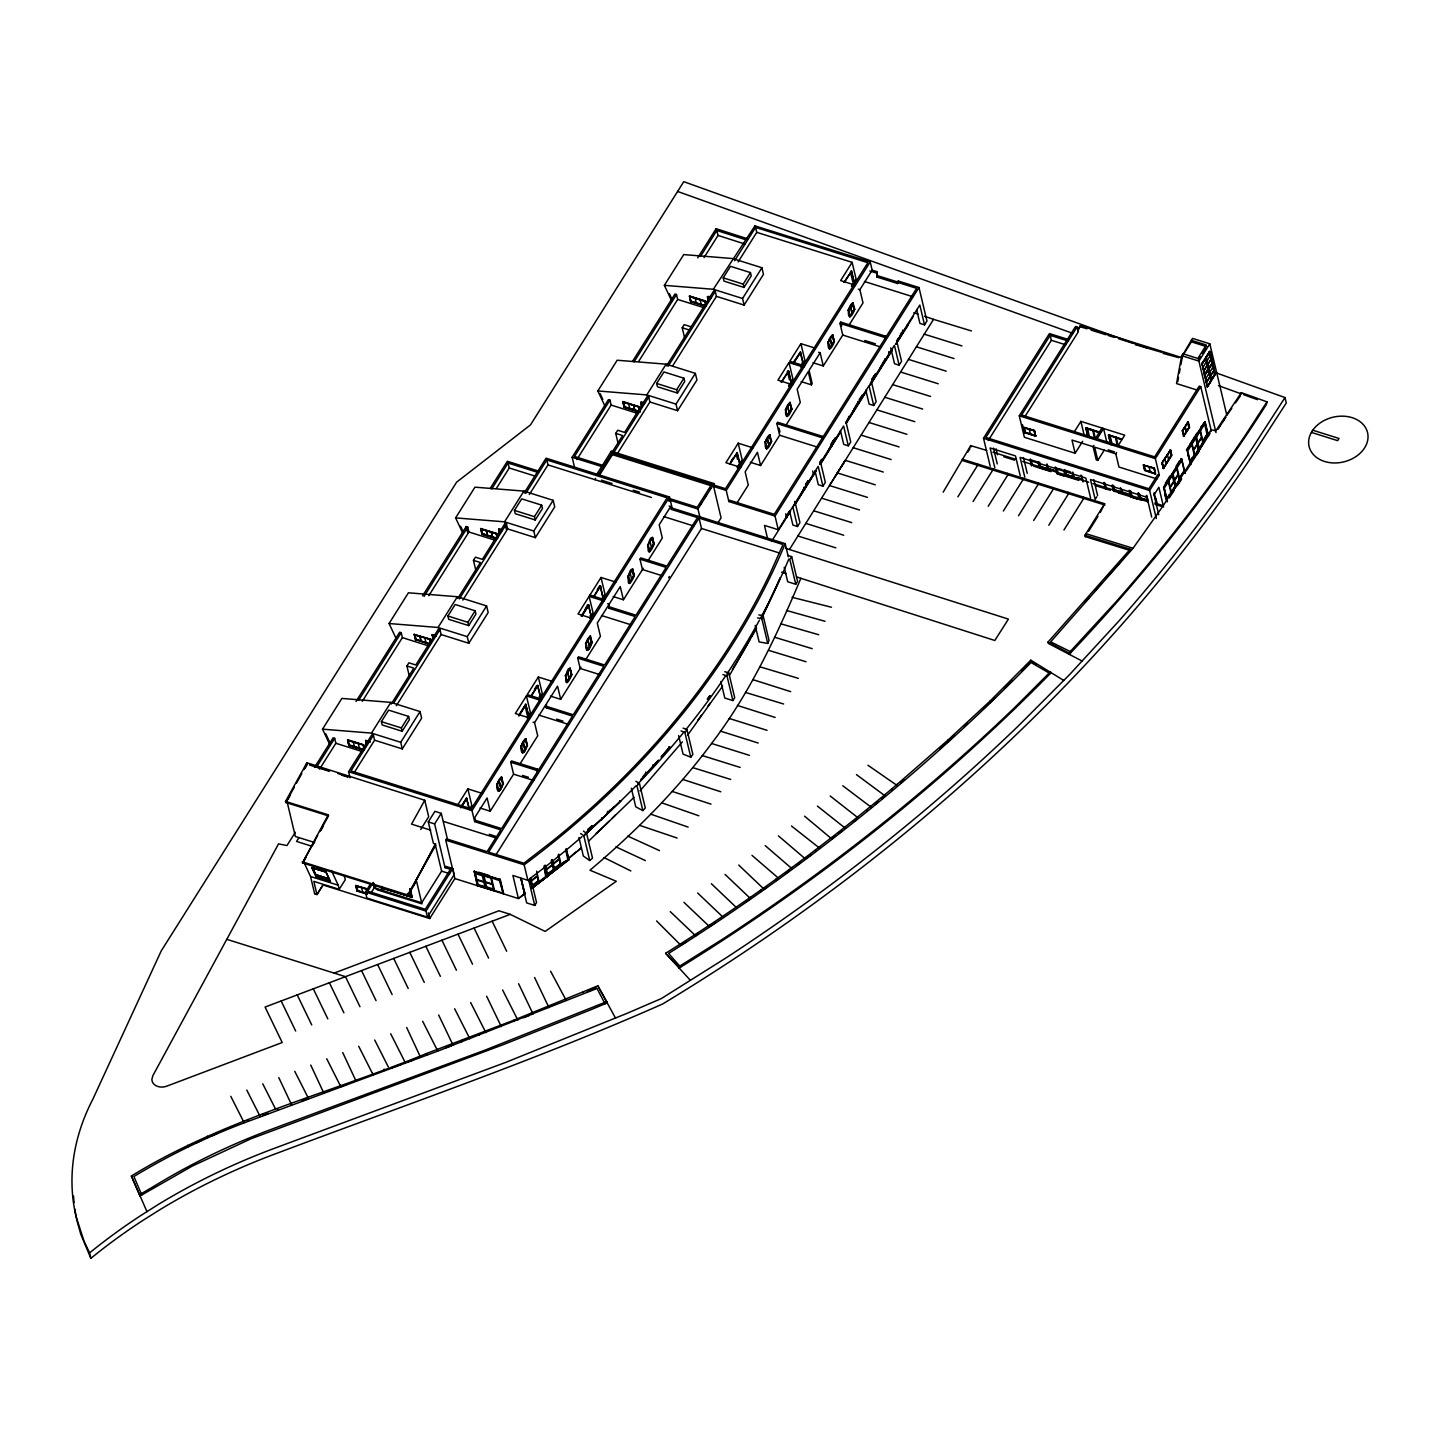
<?xml version="1.0" encoding="UTF-8"?>
<svg xmlns="http://www.w3.org/2000/svg" width="1440" height="1440" viewBox="0 0 1440 1440"><rect width="100%" height="100%" fill="white"/><g stroke="black" fill="none" stroke-linecap="round" stroke-linejoin="round"><path stroke-width="1.5" d="M1182.888 353.754L1182.618 355.212L1191.366 340.308L1206.306 345.024L1197.828 358.452L1182.888 353.754L1181.682 355.68L1176.534 383.58L1196.406 389.826M1177.758 381.672L1178.532 377.388M1179.324 373.122L1180.116 368.838M1180.908 364.572L1182.474 356.004M800.874 578.286C776.61 636.012 749.556 693.81 711.576 743.472L749.412 755.352M755.19 625.41L759.132 641.916L767.736 643.446L761.832 618.678L763.128 615.672L758.826 614.916M767.736 643.446L769.032 640.44L763.128 615.672M756.594 628.056L729.558 675.27M762.48 616.5L780.336 577.692A875.052 669.348 -13.4 0 1 762.786 615.276M316.044 876.78L330.426 881.316L316.044 876.78L311.832 867.69L326.34 871.938L312.246 867.978L316.422 876.402L329.994 880.992L325.854 872.082M316.422 876.402L311.976 867.42M319.824 831.582L328.482 815.922L285.804 802.494L285.534 801.396L306.9 762.768L424.746 800.262L428.688 816.768L420.696 829.458M285.804 802.494L294.354 787.05M296.478 783.18L301.824 773.532M303.966 769.662L306.9 762.768M288.036 799.272L290.178 795.384M305.208 768.222L307.368 764.352M395.442 891.756L383.274 888.462L412.182 897.264L302.49 862.902L328.212 814.824L285.534 801.396M302.49 862.902L317.646 835.506M306.09 857.214L302.868 863.028L303.678 861.75L310.536 876.51L314.658 893.844L316.962 894.564L323.028 884.97L429.714 918.54L454.878 878.58L445.734 840.15L446.526 838.872L487.098 851.634L500.814 829.872L474.66 821.646L472.014 810.558L669.51 497.016L546.084 458.19L524.304 492.768L525.852 493.254L546.822 459.954L667.17 497.808L471.294 808.794L350.946 770.922L373.41 735.246L371.88 734.76L348.588 771.714L350.046 777.78M312.516 845.604L314.658 841.734M321.084 830.124L323.226 826.254M424.746 800.262L411.552 824.13L430.704 830.16M435.51 844.038L407.646 895.986L435.51 844.038L433.404 843.372L428.292 821.916L434.934 811.35L441.288 813.348L447.534 839.538M435.78 845.136L407.268 895.86L416.538 881.136L421.956 903.87L377.19 889.794M943.146 492.21L970.668 445.626L986.652 450.414M867.438 497.376L829.512 485.55L933.552 319.356L971.46 330.948M1161.738 352.332L1135.404 344.664L1136.376 344.358M1178.64 357.642L1163.034 353.376L1164.024 353.052M1084.968 535.266L1130.202 549.27L1130.526 550.62L1085.292 536.634L1084.968 535.266L1104.624 503.712L962.172 459.198M1085.292 536.634L1085.958 533.7L1133.046 548.262L1163.25 505.692L1211.04 429.822L1215.864 430.794L1241.352 392.652L1266.948 401.832L1266.516 404.28C1209.546 494.118 1142.334 577.17 1069.254 654.354L1068.93 652.986L1048.014 642.078L1130.202 549.27M1088.622 531.306L1097.946 516.312M1100.286 512.55L1104.624 503.712M1133.046 548.262L1050.678 641.844L1070.262 651.564L1070.586 652.914M789.462 549.504L845.262 460.332L883.26 472.05M835.272 476.334L845.316 460.332M967.806 452.07L969.93 448.686M957.888 496.818L977.652 465.282L977.328 463.932M973.044 501.552L992.808 470.016L992.484 468.666M988.2 506.286L1007.964 474.75L1007.64 473.4M1003.356 511.02L1023.12 479.484L1022.796 478.134M1018.512 515.754L1038.276 484.218L1037.952 482.868M1033.668 520.488L1053.432 488.952L1053.108 487.602M1048.806 525.222L1068.588 493.686L1068.264 492.336M1063.962 529.956L1083.726 498.438L1083.402 497.07M329.814 744.624L322.524 729.162L341.892 698.418L390.852 702.378L420.066 711.576L421.632 718.164L402.282 748.908L374.598 740.196L373.41 735.246M396.342 639L389.07 623.52L408.42 592.794L457.38 596.736L486.594 605.934L488.178 612.54L468.81 643.266L441.144 634.554L439.956 629.604L438.426 629.118L415.818 664.992L408.906 662.814L406.908 665.982L409.464 676.71M462.888 533.358L455.598 517.896L474.966 487.17L523.908 491.112L553.14 500.31L554.706 506.916L535.356 537.642L507.672 528.93L506.484 523.98L504.954 523.494L482.364 559.368L475.434 557.19L473.454 560.34L476.01 571.068M314.514 767.412L333.126 737.838L334.674 738.324L335.844 743.274L319.554 769.14M356.022 701.496L399.672 632.196L401.202 632.682L402.39 637.632L362.286 701.316M422.568 595.854L466.2 526.572L467.748 527.058L468.918 532.008L428.814 595.674M490.14 488.556L507.348 461.268L539.352 471.348M317.214 766.044L334.674 738.324M358.74 700.092L401.202 632.682M424.098 596.34L467.748 527.058M491.76 488.934L508.068 463.032L536.868 472.104M496.44 488.34L509.256 467.982L508.068 463.032M362.736 749.898L348.822 745.524L347.688 739.782L363.582 744.786L364.284 748.71M431.046 642.78L430.146 639.162L414.054 634.464L429.948 639.468L430.848 643.086M495.81 538.632L481.896 534.258L480.762 528.516L496.656 533.52L497.556 537.138M364.122 748.206L363.348 744.948L347.958 740.466L349.11 745.38L364.32 750.15M429.498 643.968L415.584 639.594L414.522 634.842L415.89 639.45L429.21 643.5M482.184 534.114L481.212 528.894L482.382 533.808L495.684 537.984L482.58 533.718L481.464 529.11M348.822 745.524L348.138 740.16M429.3 644.274L415.89 639.45M298.926 837.63L296.55 841.428L311.49 846.126M366.48 744.678L365.742 740.412L369.216 741.492M433.008 639.036L432.27 634.77L435.78 636.012M498.69 529.11C501.858 539.532 494.964 524.664 502.218 530.352M365.76 740.916L370.314 742.104M432.504 634.968L435.582 636.318M430.146 639.162L414.522 634.842M496.656 533.52L481.014 529.2M322.524 729.162L371.484 733.104L390.852 702.378M389.07 623.52L438.03 627.48L457.38 596.736M455.598 517.896L504.558 521.838L523.908 491.112M391.23 704.034L413.838 668.142L406.908 665.982M457.776 598.392L480.366 562.518L473.454 560.34M381.366 721.656L388.62 710.136L408.618 716.418L409.41 719.712L402.138 731.25L382.158 724.95L381.366 721.656L401.364 727.938L402.138 731.25M447.894 616.014L455.166 604.494L475.146 610.794L475.938 614.088L468.684 625.608L448.686 619.326L447.894 616.014L467.892 622.314L468.684 625.608M514.44 510.39L521.694 498.87L541.692 505.152L542.484 508.464L535.212 519.984L515.232 513.684L514.44 510.39L534.438 516.672L535.212 519.984M393.948 702.63L439.956 629.604M459.306 598.878L506.484 523.98M354.492 772.128L374.598 740.196M396.306 705.726L441.144 634.554M462.852 600.084L507.672 528.93M529.362 494.496L547.992 464.904L546.822 459.954M605.106 406.44L597.834 390.96L617.184 360.234L666.144 364.176L695.358 373.374L696.942 379.98L677.592 410.706L649.908 401.994L648.72 397.044L647.19 396.558L624.6 432.414L617.706 430.254L615.726 433.404L618.282 444.132M671.652 300.798L664.362 285.336L683.73 254.592L732.69 258.552L761.904 267.75L763.47 274.338L744.12 305.082L716.436 296.37L715.266 291.42L713.718 290.934L666.54 365.832M401.364 727.938L408.618 716.418M467.892 622.314L475.146 610.794M534.438 516.672L541.692 505.152M574.722 468.054L572.148 457.254L608.436 399.636L609.966 400.122L611.154 405.072L576.846 459.54M632.502 361.422L674.982 294.012L676.512 294.498L677.682 299.448L638.766 361.242M697.77 257.814L716.112 228.708L748.188 238.986M609.966 400.122L574.488 456.462L603.288 465.516M634.05 361.908L676.512 294.498M700.524 256.374L716.832 230.472L716.112 228.708M704.034 257.616L718.02 235.422L716.832 230.472L745.704 239.724M402.282 748.908L400.716 742.302L420.066 711.576M468.81 643.266L467.244 636.66L486.594 605.934M535.356 537.642L533.79 531.036L553.14 500.31M638.046 411.714L624.132 407.322L622.998 401.58L638.892 406.584L640.224 412.02M704.574 306.072L690.66 301.698L689.526 295.956L705.42 300.96L706.302 304.578M689.778 296.64L690.948 301.554L689.778 296.64L704.97 301.428L706.14 306.324M624.132 407.322L622.998 401.58M690.66 301.698L689.526 295.956M684.774 338.508L682.218 327.78L684.198 324.63L691.128 326.808M641.07 402.714C645.3 413.496 636.03 397.494 644.544 403.452M707.544 296.568C710.73 306.936 703.8 292.284 711.018 297.666M639.81 411.66L638.64 406.746L623.25 402.282L624.42 407.178L637.92 411.048M704.97 301.428L706.338 306.018L691.146 301.23M707.778 296.766L710.856 298.116M639.576 410.526L638.892 406.584M706.104 304.884L705.42 300.96M596.412 474.894L611.298 451.242L714.024 483.57L713.61 486.486L721.08 517.86L717.57 523.44M597.834 390.96L646.794 394.92L666.144 364.176M664.362 285.336L713.322 289.278L754.938 225.9L870.192 261.918L872.172 270.18L859.86 289.692L863.01 302.904L849.276 324.72M594.846 479.646L595.656 478.368M597.978 475.344L612.036 453.006L711.666 484.362L712.062 486.018L709.848 489.528M708.444 300.762L707.994 296.964M656.658 383.454L663.93 371.934L683.91 378.216L684.702 381.528L677.448 393.048L657.45 386.766L656.658 383.454L676.656 389.754L677.448 393.048M723.204 277.83L730.458 266.31L750.456 272.592L751.248 275.886L743.976 287.424L723.996 281.124L723.204 277.83L743.202 284.112L743.976 287.424M599.544 475.128L612.432 454.662L612.036 453.006M613.242 453.384L648.72 397.044M668.07 366.318L715.266 291.42M734.616 260.676L755.586 227.394L754.938 225.9M316.962 894.564L313.83 881.37L339.192 889.344L345.258 879.75L344.268 875.61M616.788 454.572L649.908 401.994M672.804 365.652L716.436 296.37M738.126 261.936L756.756 232.344L755.586 227.394L867.852 262.71L725.508 488.7L714.42 485.208M367.038 894.186L357.102 891.054L355.77 885.618L367.884 889.056M356.22 885.996L357.39 890.91L356.22 885.996L367.614 889.578M357.102 891.054L355.968 885.312M676.656 389.754L683.91 378.216M743.202 284.112L750.456 272.592M371.07 892.836L374.202 887.832L373.032 882.882L367.794 891.216L425.268 909.288L450.432 869.346L445.05 867.654L445.86 866.358L452.772 868.536L454.212 874.602L427.446 917.1L366.876 898.056L365.436 892.008L370.476 883.998M677.592 410.706L676.008 404.1L695.358 373.374M744.12 305.082L742.554 298.476L761.904 267.75M381.6 886.518L382.338 890.766L374.76 888.39L375.678 887.292M382.5 889.434L381.888 890.388L381.006 886.626M445.05 867.654L434.628 823.914L441.288 813.348M397.926 892.818L411.642 897.138L409.644 888.75M457.794 804.87L467.856 788.886L482.652 793.548M541.224 700.56L526.41 695.898L515.322 713.52L530.136 718.164M553.122 681.678L538.308 677.016L527.22 694.62L542.034 699.282M615.816 582.12L601.02 577.476L578.034 613.962L592.83 618.624M534.582 689.112L536.688 685.764L537.84 686.124M597.276 589.59L599.4 586.224L600.552 586.584M460.548 807.57L466.488 798.12L469.548 809.496M518.544 715.626L525.69 704.286L528.75 715.662L527.346 715.356L525.294 706.77M530.46 696.762L537.588 685.422L540.666 696.816L539.244 696.51M581.256 616.068L588.402 604.728L591.084 615.996M593.154 597.24L600.3 585.9L602.73 597.222M466.866 798.228L460.926 807.678L466.362 798.696M518.922 715.734L526.068 704.394M581.634 616.194L588.78 604.854M519.192 715.68L525.564 704.862M530.838 696.888L537.966 685.548M581.886 616.14L588.636 605.43L587.502 605.07L584.694 610.218M593.532 597.348L600.678 586.008M469.548 808.938L471.78 805.392L467.856 788.886M527.022 717.696L530.352 712.422L526.41 695.898M538.92 698.814L542.25 693.522L538.308 677.016M589.734 618.138L593.064 612.864L589.122 596.358L603.918 601.02M601.632 599.256L604.944 593.982L601.02 577.476M669.15 501.48L669.564 498.564L697.248 507.258L711.666 484.362M520.218 763.614L537.714 735.822L534.564 722.628L545.652 705.006L546.336 707.85L572.472 716.076L501.606 828.594L475.47 820.368L474.786 817.524L487.098 797.994L490.23 811.206L479.988 807.984M600.264 674.766L580.158 668.448L577.692 658.08L578.502 656.802L604.638 665.028L635.184 616.536L609.048 608.31L609.174 604.188L620.262 586.584L623.412 599.778L613.152 596.556M669.132 506.07L670.662 506.556L659.178 524.808L662.328 538.002L648.036 560.7M435.384 845.028L441.612 871.146L421.686 902.772L374.202 887.832M496.692 784.548L501.444 776.988L503.37 783.594C496.188 801.918 494.334 780.624 501.822 777.096M490.23 811.206L513.576 774.162L510.732 762.246L511.542 760.95L537.678 769.176L538.056 770.724M520.83 746.208L525.582 738.648L527.508 745.272C520.326 763.596 518.472 742.284 525.96 738.774M565.218 675.756L569.97 668.196L571.896 674.802C560.286 700.65 568.134 652.518 571.23 674.748L567.288 681.714L565.668 675.648M585.468 643.59L590.238 636.03L592.164 642.636C584.982 660.96 583.11 639.666 590.616 636.138M627.714 576.522L632.484 568.962L634.392 575.586C622.8 601.416 630.63 553.284 633.726 575.514L629.784 582.48L628.38 576.558M647.568 545.004L652.338 537.426L654.264 544.05C642.654 569.898 650.502 521.766 653.58 543.978L649.638 550.944L648.018 544.878M565.578 675.882L570.348 668.304M628.092 576.648L632.844 569.088M647.946 545.112L652.716 537.552M497.34 784.584L501.282 777.6L502.704 783.522C497.124 804.996 495.432 769.986 498.6 791.154M521.496 746.244L525.438 739.278L526.842 745.2C521.28 766.674 519.588 731.664 522.756 752.832M586.134 643.626L590.076 636.642L591.48 642.564C585.918 664.038 584.226 629.028 587.394 650.196M474.66 821.646L475.47 820.368M546.336 707.85L546.462 703.728L557.55 686.124L560.7 699.336L550.44 696.114M662.58 575.856L642.456 569.538L639.99 559.17L640.8 557.892L666.936 566.118L697.482 517.626L671.346 509.4L670.662 506.556M671.346 509.4L672.156 508.104L669.51 497.016M498.24 791.046L503.37 783.594M522.378 752.706L527.13 745.146M566.766 682.254L571.518 674.694L570.186 668.934M587.016 650.088L591.786 642.528L590.238 636.03M629.262 583.02L634.032 575.46L632.484 568.962M649.116 551.502L653.886 543.942L652.338 537.426M427.446 917.1L426.006 911.052L452.772 868.536M560.7 699.336L580.968 667.17M585.54 659.898L600.426 636.282L597.276 623.07L608.364 605.466L609.048 608.31M623.412 599.778L643.266 568.26M752.994 447.858L738.198 443.196L725.904 462.726L740.7 467.388M803.808 367.2L789.012 362.538L777.924 380.142L792.72 384.804M813.6 347.634L800.91 343.656L789.822 361.26L804.618 365.904M756.756 232.344L852.12 262.35L840.618 280.584L855.432 285.246M699.858 505.386L702.072 501.876M704.304 498.348L706.518 494.82M699.84 516.816L697.986 509.022L714.024 483.57M730.782 461.808L733.176 458.028M781.128 382.23L788.652 370.998L791.334 382.266L788.958 386.046M844.038 282.276L851.562 271.044L854.244 282.312L851.868 286.092M537.246 772.02L537.678 769.176M729.72 463.878L737.244 452.646L739.926 463.914L737.55 467.694M793.044 363.42L800.568 352.188L803.25 363.456L800.874 367.236M730.098 463.986L737.244 452.646M781.506 382.338L788.652 370.998M793.422 363.528L800.568 352.188M844.416 282.384L851.562 271.044M478.134 885.078L477.36 885.942L474.408 870.876M475.038 872.082L499.554 880.65L503.046 893.016M699.03 518.094L488.628 852.12L523.926 863.226L552.312 841.23A852.102 651.78 -13.4 0 0 770.238 573.12L783.036 544.536L699.03 518.094L701.496 528.462L495.882 854.892M737.172 467.586L742.122 459.702L738.198 443.196M788.58 385.92L792.936 379.044L789.012 362.538M801.504 365.436L804.834 360.162L800.91 343.656M851.454 286.146L856.044 278.856L852.12 262.35M668.61 577.764L669.42 576.486M483.12 875.106L486.018 888.408L483.12 875.106L491.436 877.716L494.532 890.712L486.216 888.102M767.736 539.262L764.442 525.384L778.284 529.74L775.026 516.078L728.874 501.552L726.246 490.464L870.192 261.918M818.604 352.278L820.152 352.764L809.064 370.368L812.196 383.562L811.404 384.84L801.144 381.618M764.892 442.242L769.662 434.682L771.588 441.306C764.406 459.63 762.552 438.318 770.04 434.808M785.25 409.932L790.002 402.372L791.928 408.996C784.746 427.32 782.892 406.008 790.38 402.498M827.802 342.378L832.572 334.818L834.48 341.442C827.298 359.766 825.444 338.454 832.932 334.944M848.052 310.212L852.822 302.652L854.748 309.276C847.566 327.6 845.712 306.288 853.2 302.778M766.818 448.866L765.18 442.152L769.878 435.42M750.33 462.294L760.59 465.516L779.652 435.24L776.862 423.522L777.654 422.262L822.258 436.284L822.582 437.652M787.176 416.556L785.538 409.86L790.218 403.11M829.728 349.002L828.09 342.288L832.41 335.448L834.192 341.478M813.042 362.736L823.284 365.958L842.76 335.07L839.97 323.37L840.762 322.11L885.366 336.132L885.672 337.464M849.978 316.836L848.34 310.14L853.038 303.39M728.874 501.552L729.684 500.274L774.288 514.314L916.632 288.324L897.408 282.276L898.218 280.998L918.972 287.532L926.964 320.994L924.534 324.846L919.926 323.388L916.614 309.528M898.218 280.998L897.714 283.554L876.96 277.038L876.78 271.62L872.172 270.18M769.5 435.312L770.922 441.234L766.98 448.2L765.342 442.134M789.858 403.002L791.262 408.924L787.32 415.89L785.7 409.824M832.41 335.448L833.814 341.37L829.872 348.336L828.252 342.27M852.66 303.282L854.082 309.204L850.14 316.17L848.34 310.14M766.44 448.74L771.588 441.306M786.798 416.43L791.928 408.996M829.35 348.876L834.12 341.316L832.572 334.818M849.6 316.71L854.748 309.276M876.96 277.038L876.78 271.62M503.55 893.322L500.13 878.976M736.758 503.334L748.278 485.046L745.146 471.834L757.44 452.304L760.59 465.516M786.294 424.71L800.298 402.462L797.166 389.25L808.254 371.646L811.404 384.84M494.532 890.712L482.31 886.392M534.744 905.436L528.84 880.668L530.658 877.788L536.544 902.556L534.744 905.436L526.662 902.898L520.758 878.13M821.79 438.912L822.258 436.284M884.88 338.724L885.366 336.132M775.026 516.078L918.972 287.532M805.482 484.758L807.876 480.96M831.276 443.79L833.67 439.992M871.758 379.512L874.152 375.714M806.094 483.948L808.11 480.762L808.434 482.076M819.594 462.528L821.61 459.324M832.086 442.692L835.11 437.904L835.416 439.218M859.086 399.834L861.102 396.648M871.578 380.016L875.592 373.626L875.916 374.94M901.584 332.37L898.884 338.472M786.798 515.124L789.192 511.326M804.132 487.8L800.424 495.504M831.132 444.942L827.406 452.664M855.108 406.89L858.114 402.102L858.438 403.416M882.09 364.032L885.114 359.244M896.598 341.01L898.614 337.806L898.92 339.138M778.284 529.74L818.19 466.362L822.924 486.18L818.298 484.722L815.004 470.862M870.156 383.76L894.42 345.366L899.136 365.184L894.51 363.726L890.748 347.886M819.954 464.004L821.664 460.386M845.856 422.874L848.646 417.528M888.534 355.122L885.636 360.45M771.534 541.422L790.56 511.2M794.142 505.53L815.922 470.898M820.116 464.292L840.546 431.874M845.982 423.216L866.718 390.312M870.282 384.642L892.098 350.01M895.896 343.926L913.122 316.656M785.79 517.68L790.074 512.172M794.538 505.458L815.976 471.042M820.404 464.382L840.366 432.144M846.27 423.306L866.52 391.176M869.958 385.344L892.386 350.1M895.86 344.214L908.136 325.098L907.272 324.828M789.588 511.182L792.9 525.06L797.508 526.5L799.938 522.666L795.204 502.848M822.924 486.18L825.336 482.328L820.62 462.528L843.606 426.024L848.322 445.842L843.714 444.384L840.402 430.524M848.322 445.842L850.734 441.99L846.018 422.19L869.004 385.704L873.72 405.504L869.112 404.064L865.8 390.186M873.72 405.504L876.15 401.67L871.434 381.852M899.136 365.184L901.548 361.332L896.832 341.532L919.818 305.028L924.534 324.846M787.644 555.372L791.676 556.632L789.858 559.512L795.762 584.28L787.698 581.742L784.242 567.288M720.882 681.552L724.806 698.058L732.888 700.596L726.984 675.846L728.802 672.966L724.77 671.688M795.762 584.28L797.58 581.4L791.676 556.632M732.888 700.596L734.706 697.716L728.802 672.966M990.216 466.308L983.52 438.246L1049.454 333.576L1068.732 339.642M1068.48 341.1L1050.192 335.34L985.878 437.454L1148.904 488.754L1157.76 474.66L1159.308 475.146L1149.624 490.518L1156.32 518.58M988.236 440.514L1051.362 340.308L1050.192 335.34M1082.664 441.288L1075.122 453.24L1024.38 437.274L1019.268 415.818L1075.518 326.502L1077.048 326.988L1078.236 331.938L1025.154 416.232M1077.048 326.988L1021.608 415.026L1154.646 456.876L1199.196 386.136L1200.744 386.622L1211.364 431.19M1077.606 330.03L1080.324 325.71L1182.546 357.858M1077.858 331.128L1080.324 325.71M1023.444 427.338L1034.55 430.452L1035.684 436.194L1024.776 432.774L1023.444 427.338L1034.352 430.776L1035.684 436.194M1023.894 427.716L1025.064 432.612L1023.894 427.716L1034.298 430.614L1035.27 435.834L1034.1 430.686M1024.776 432.774L1023.642 427.032M1074.222 431.928L1080.882 421.38L1124.712 435.168L1118.052 445.716L1116.216 436.806M1087.47 435.582L1085.868 427.752L1099.494 432.036M1102.014 428.022L1095.372 438.588L1093.338 429.948L1086.12 428.454L1098.99 432.504L1099.584 431.55M1087.596 428.256L1089.198 436.122M1096.902 439.074L1103.562 428.508L1107 442.944M1104.264 450.144L1097.82 460.386L1096.272 459.9L1093.122 446.688L1093.932 445.41M1068.192 476.712L1074.636 478.35M1110.6 444.618L1108.566 434.916L1122.192 439.2M1082.952 480.978L1081.008 475.092M1122.282 438.714L1121.67 439.668L1109.214 434.97L1111.266 443.574M1156.842 478.944L1118.952 467.028L1115.82 453.834L1116.63 452.556M1191.366 340.308L1192.572 338.4L1209.816 343.818L1226.862 415.35L1231.794 408.24M1183.536 354.33L1190.952 342.576M1096.794 496.782L1095.174 499.338L1090.458 479.538L1146.978 497.304L1151.694 517.122M1113.264 486.882L1114.092 491.526L1112.544 485.028M1198.224 360.108L1200.348 356.742M1202.454 353.394L1205.64 348.354M1215.972 432.63L1198.926 361.098L1209.816 343.818M1209.636 351.324L1201.698 363.924L1205.928 358.29L1201.95 363.852L1207.404 386.946L1215.342 374.328L1210.014 351.432L1215.09 374.382L1211.112 379.944L1214.712 374.256L1212.174 363.312L1208.952 369.108L1211.49 380.07M1202.076 364.032L1210.014 351.432M1122.804 493.506L1121.58 489.492M1143.342 465.048L1154.43 468.18L1155.564 473.922L1144.674 470.484L1143.342 465.048L1154.232 468.486M1144.962 470.34L1143.99 465.12L1145.16 470.034L1155.168 473.544L1153.98 468.396M1212.3 362.772L1204.362 375.372L1212.678 362.88L1208.448 368.496L1206.288 357.66L1209.51 351.864L1205.91 357.552L1211.364 380.646L1207.53 386.37L1211.13 380.682L1208.214 369.612M1159.308 475.146L1155.366 458.64L1200.744 386.622M1154.43 468.18L1143.792 465.426M1207.026 386.82L1214.964 374.22M1161.864 463.014L1170.558 449.91L1171.872 455.292L1163.538 468.522L1161.864 463.014L1170.468 450.414L1171.26 455.202L1163.664 467.964L1162.278 462.906M1182.096 430.866L1188.198 421.92L1189.512 427.284L1183.788 436.374L1182.528 430.74M1155.564 473.922L1144.872 470.178L1143.54 464.742M1163.286 467.856L1162.116 462.942L1170.558 449.91M1188.198 421.92L1182.474 430.992L1183.788 436.374M1182.744 430.92L1187.712 422.298L1188.72 427.266M1183.536 435.708L1189.512 427.284M1163.16 468.396L1171.512 455.166L1170.198 449.784M1183.41 436.248L1189.134 427.176L1187.82 421.794M1154.016 494.928L1158.858 487.242L1163.574 507.042M1165.374 483.318L1170.126 475.758M1176.084 466.308L1179.666 460.638M1189.98 444.24L1197.126 432.9M1200.69 427.23L1205.136 421.83L1208.556 436.176M1167.282 501.714L1163.862 487.368L1181.718 459.018L1180.854 458.748M1205.136 421.83L1186.416 449.91M1164.996 494.352L1167.408 501.138L1164.312 488.124L1181.772 460.422L1180.908 460.152M1187.91 455.004L1190.826 463.95L1187.73 450.954L1205.19 423.234L1204.326 422.964M1179.648 477.828L1183.23 472.14M1189.962 461.43L1192.356 457.632M1204.254 438.75L1206.648 434.952M1167.372 497.52L1169.37 494.316M1180.458 476.73L1183.464 471.942L1183.788 473.256M1189.782 461.934L1193.796 455.544L1194.12 456.858M1202.868 441.144L1206.9 434.754L1207.206 436.086M1171.098 492.3L1175.13 485.91M1179.486 478.998L1175.778 486.702L1179.81 480.312L1179.45 478.332M1202.904 441.81L1199.196 449.514L1203.228 443.124L1200.348 430.02L1191.618 443.862L1194.714 456.876L1203.444 443.016M1171.422 493.632L1175.436 487.242L1173.852 481.788L1170.252 487.476L1171.296 491.814M1176.75 485.388L1180.026 480.186L1176.912 467.19L1168.2 481.05L1171.296 494.046L1175.652 487.116L1172.556 474.12M1169.37 497.844L1174.32 489.978M1176.516 486.504L1181.484 478.602M1186.272 471.006L1198.98 451.026M1199.412 450.144L1210.158 433.08M1177.992 484.704L1181.556 479.034M1196.64 455.094L1199.034 451.314M1218.15 429.174L1220.328 425.718M1222.506 422.262L1225.764 417.078M295.344 832.284L286.938 845.55L278.532 843.876L152.838 1075.716L151.884 1079.406A11.304 8.64 -13.4 0 0 166.842 1086.138L282.204 1042.524L265.068 1007.064L510.246 914.364L545.166 931.428L616.32 881.28L589.968 870.21C634.806 832.374 676.62 790.704 711.576 743.472M323.028 884.97L317.088 894.33L314.82 893.61M1202.922 367.416L1206.288 361.962M1206.882 361.116L1210.248 355.662M1203.732 370.89L1207.116 365.544L1203.75 370.998M1207.692 364.59L1211.076 359.244L1207.71 364.698M1204.56 374.472L1207.944 369.126L1205.55 358.164M1212.426 362.934L1204.596 375.3L1208.574 369.738M1205.586 378.864L1208.934 373.41M1209.546 372.564L1212.912 367.11M1206.378 382.338L1209.78 376.992L1206.414 382.446M1210.356 376.038L1213.74 370.692M1210.374 376.146L1213.776 370.8M1219.752 426.546L1225.674 417.222M722.592 686.178L687.636 735.156M1284.984 397.566L1247.742 455.202A1826.154 1396.872 -13.4 0 1 1118.484 621.468L1069.83 674.334L1018.548 725.742A1826.154 1396.872 -13.4 0 1 726.192 957.798L661.32 998.586L626.994 1013.364L505.476 1062.486L274.14 1148.418A546.066 417.69 -13.4 0 0 157.914 1204.704L140.04 1216.026A546.066 417.69 -13.4 0 0 89.568 1252.908L90.864 1258.326A546.066 417.69 -13.4 0 1 141.318 1221.426L159.192 1210.122A546.066 417.69 -13.4 0 1 275.418 1153.836C404.928 1105.056 535.986 1060.092 662.598 1004.004A1826.154 1396.872 -13.4 0 0 1249.02 460.62L1286.28 402.984L1284.984 397.566L1216.998 373.158M1235.502 402.894L1240.434 395.784M1266.948 401.832L1244.682 436.212A1826.154 1396.872 -13.4 0 1 1115.424 602.478L1068.93 652.986M678.636 735.57L683.064 754.128L690.768 757.206L684.882 732.438L686.97 729.666L683.118 728.118M690.768 757.206L692.856 754.416L686.97 729.666M707.292 699.138L709.902 695.664M707.508 699.192L710.172 695.772M682.398 741.87L640.008 790.866M640.8 779.724L658.278 760.284M661.122 756.954L669.636 746.928M658.53 760.41L640.764 780.084M661.374 757.062L669.906 747.054L668.88 746.748M1085.022 601.992L1089.432 597.024M1095.3 590.4L1101.168 583.776M1105.578 578.79L1123.182 558.9M643.338 776.232L646.038 773.334L645.732 772.002M643.392 776.394L645.984 773.064M634.086 797.256L588.564 841.212M639.396 783.234L636.948 785.862L642.852 810.612L645.3 808.002L639.396 783.234L635.85 781.344M690.372 980.316L665.64 953.28C746.784 902.718 824.13 846.072 897.138 784.368L947.952 740.07L989.982 701.118L1030.806 660.186L1063.746 680.436M983.844 708.462L995.022 697.752M1004.436 688.302L1012.284 680.436M1021.716 670.986L1029.564 663.12M1050.552 671.616L1015.488 706.752A1826.154 1396.872 -13.4 0 1 723.15 938.808L678.546 966.852L678.87 968.202C813.834 884.826 939.744 786.312 1050.858 672.966M607.32 812.88L610.416 809.82M607.284 813.24L613.926 806.994M601.398 819.846L620.532 800.892M939.798 748.818L954.738 735.444M964.44 726.444L967.68 723.456M588.06 829.368L592.074 825.696M592.254 825.714L587.754 829.8L588.078 831.132M586.926 832.086L592.362 826.812M584.928 834.678L620.784 801.036L619.776 800.676M586.08 833.958L600.912 819.558M900.846 782.766L904.23 779.814M577.008 851.544L581.202 847.926L567.72 859.356L565.92 850.518M586.62 833.382L592.524 858.15L589.734 860.544L583.83 835.794L586.62 833.382L583.452 831.132M552.078 872.478L566.154 860.67M874.908 804.582L878.364 801.72M881.82 798.876L885.276 796.032L884.952 794.664M804.582 816.174L831.744 838.908L835.146 836.226M838.53 833.562L841.914 830.88M853.398 821.826L858.258 817.992L830.196 795.996M531.234 880.506L537.066 875.988M531.36 881.046L537.192 876.528L538.236 880.866L532.386 885.384M532.062 885.798L538.614 880.74L538.92 882.054M554.058 868.77L560.61 863.712L560.916 865.026M531.792 887.202L546.066 876.276L544.446 869.706M562.662 863.316L566.28 860.634M551.484 872.28L566.694 860.508M524.754 893.628L518.4 898.56L454.878 878.58M531.612 888.336L568.8 859.536M531.81 888.498L569.016 859.716L566.352 849.294M738.738 865.08L764.19 889.29L767.556 886.806M785.754 873.432L789.21 870.894L788.904 869.544M797.256 864.972L800.712 862.434M807.174 857.718L810.594 855.216M683.964 902.34L709.524 926.64L714.654 923.148M745.47 902.196L748.89 899.874M656.586 920.952L680.868 945.252L686.448 941.742M131.382 1176.03C222.624 1119.744 328.14 1093.824 426.492 1053.522L513.882 1020.186L597.834 985.806L606.708 1001.646L607.032 1002.996L589.77 1010.178L502.74 1044.846L251.118 1138.716L192.33 1166.04L139.986 1196.01L131.382 1176.03L146.952 1211.634M139.662 1194.642L154.854 1185.714A546.066 417.69 -13.4 0 1 271.08 1129.428L484.884 1050.174L606.708 1001.646M195.912 1143.018L201.798 1140.282M211.662 1135.836L217.656 1133.28M587.214 991.764L596.322 987.93M523.746 1017.738L529.632 1015.38M334.116 973.098L498.888 910.782L510.246 914.364M445.932 1047.78L451.26 1045.782M268.578 1113.39L262.8 1115.55L262.476 1114.2M301.842 1101.024L307.422 1098.954M326.736 1058.796L340.812 1086.624L346.518 1084.518M391.248 1067.994L401.328 1064.268M407.268 1062.09L412.938 1059.984M757.53 617.922L761.832 618.678M792.09 597.312L831.474 607.248M786.51 610.47L825.012 621.288M992.952 452.232L1016.316 459.468M781.038 623.88L818.712 634.734M760.176 666.882L798.282 678.33M774.9 637.326L812.178 648.666M745.56 692.442L783.612 703.998M768.816 650.412L806.04 661.752M924.084 334.116L961.938 345.924M916.38 346.788L954.036 358.542M908.496 359.406L946.188 371.16M900.594 372.024L938.286 383.778M892.584 384.606L930.564 396.45M884.808 397.26L922.662 409.068M876.906 409.878L914.814 421.686M869.004 422.478L906.912 434.304M861.192 435.132L899.1 446.94M853.218 447.714L891.126 459.54M805.842 523.404L843.75 535.23M797.958 536.022L835.848 547.848M692.73 767.61L730.71 779.436M962.496 460.548L1104.948 505.062M837.432 472.95L875.268 484.812M821.628 498.168L859.536 509.994M813.726 510.786L851.724 522.63M702.27 755.568L740.142 767.412M1191.096 341.766L1206.702 346.662M1206.288 357.66L1208.466 369.234M1181.682 355.68L1198.926 361.098M1080.594 326.808L1086.93 328.788M1091.16 330.12L1105.938 334.782M1108.062 335.448L1114.398 337.446M1118.628 338.76L1133.424 343.422M1208.718 369.18L1204.866 374.904M869.814 270.972L875.97 272.898M877.77 275.742L898.524 282.276M864.45 281.502L912.798 296.712M1051.362 340.308L1065.6 344.772M1312.794 430.218L1339.02 438.462L1337.634 440.658L1311.426 432.414M858.33 289.206L859.86 289.692M854.082 309.204L852.822 302.652M902.646 331.812L899.136 339.012M839.97 323.37L884.574 337.392M713.322 289.278L742.554 298.476M864.792 340.488L875.412 343.818M842.76 335.07L880.992 347.094M707.346 296.892L711.054 297.81M689.328 296.262L705.222 301.266M690.858 301.392L704.772 305.766M677.682 299.448L704.43 307.854M1085.67 428.076L1099.296 432.36M1108.368 435.24L1121.994 439.524M1171.26 455.202L1170.468 450.414M880.11 367.776L881.136 367.956M1019.268 415.818L1155.366 458.64M875.646 374.67L872.136 381.87M800.064 352.656L792.918 363.24M1108.17 449.892L1114.506 451.89M1093.122 446.688L1071.99 440.046L1075.122 453.24M1115.82 453.834L1094.67 447.174L1097.82 460.386M1025.262 432.306L1035.468 435.51M1024.974 432.45L1035.882 435.888M801.846 363.15L802.998 363.51L800.19 352.08M682.218 327.78L689.13 329.958M788.526 371.574L787.374 371.214L789.426 379.818M862.146 396.108L858.654 403.308M983.52 438.246L1149.624 490.518M1070.568 471.942L1065.438 470.322L1066.464 474.66L1073.304 476.802L1072.278 472.482M1058.616 468.558L1062.036 469.638M1049.238 468.864L1056.078 471.024M1076.688 477.504L1081.818 479.106M1076.508 477.576L1082.268 479.376M1128.528 493.938L1122.768 492.12L1123.074 493.452M1147.68 500.328L1139.994 497.916L1140.318 499.248L1148.364 501.93L1146.816 495.432M1022.706 461.484L1088.712 482.238M1092.978 483.588L1148.346 501.012M1154.736 503.01L1163.25 505.692M1040.364 467.946L1048.32 470.304L1047.996 468.972L1040.328 466.56L1040.634 467.892M1114.29 491.202L1120.536 493.164M1003.86 456.804L1014.516 460.152M1033.668 466.182L1050.984 471.636M1057.104 473.544L1078.866 480.402M1095.426 485.604L1110.33 490.302M1118.25 492.84L1142.28 500.346M1155.06 504.36L1161.45 506.376M1063.692 475.92L1057.266 473.886L1055.952 467.496M1137.636 499.176L1131.192 497.142L1129.716 491.004M853.128 410.634L854.136 410.814M791.262 408.924L790.002 402.372M835.146 438.948L831.654 446.148M776.862 423.522L821.466 437.544M779.652 435.24L817.884 447.264M646.794 394.92L676.008 404.1M770.922 441.234L769.662 434.682M640.836 402.516L644.346 403.758M622.8 401.904L638.694 406.908M637.956 410.94L624.798 406.8L623.7 402.174M624.33 407.016L638.244 411.39M611.154 405.072L637.902 413.496M812.52 474.876L813.654 475.092L812.682 471.006M808.272 481.842L804.654 489.006M615.726 433.404L622.62 435.564L611.694 452.898L611.298 451.242M612.432 454.662L712.062 486.018M713.61 486.486L726.246 490.464M572.148 457.254L602.028 466.65M668.754 499.842L697.986 509.022M601.434 480.186L612.018 483.516M633.186 490.176L639.522 492.174M547.992 464.904L651.42 497.448M672.156 508.104L785.196 543.672L788.31 556.812M785.466 548.244L1008.414 619.11L994.806 640.494L796.59 576.936M509.256 467.982L533.934 475.758M663.858 516.618L693.594 525.978M701.496 528.462L779.202 552.924M653.58 543.978L652.554 538.182M639.99 559.17L666.144 567.396L635.994 615.24L609.84 607.014M504.558 521.838L533.79 531.036M498.51 529.434L502.02 530.658M480.564 528.822L496.458 533.826L497.358 537.444M496.008 538.326L482.094 533.952L480.762 528.516M468.918 532.008L495.666 540.414M589.932 595.08L604.728 599.742M607.626 603.702L609.174 604.188M601.542 615.528L631.278 624.888M590.058 615.816L591.21 616.176L588.402 604.728M722.952 674.568L726.984 675.846M577.692 658.08L603.828 666.306L573.282 714.798L547.146 706.572M729.198 718.452L767.052 730.332M438.03 627.48L467.244 636.66M432.072 635.076L435.564 636.174M720.378 731.088L758.214 743.022M402.39 637.632L428.886 645.984M556.65 719.154L563.022 721.152M538.848 715.086L568.584 724.446M533.034 722.142L534.564 722.628M510.732 762.246L536.886 770.472M522.432 775.404L528.462 777.294M513.576 774.162L533.682 780.48M371.484 733.104L400.716 742.302M502.704 783.522L501.444 776.988M365.544 740.718L369.054 741.942M347.49 740.088L363.384 745.092M349.506 744.984L364.248 749.628M364.518 749.844L349.02 745.218L347.688 739.782M335.844 743.274L362.358 751.608M348.588 771.714L472.014 810.558M315.378 766.458L329.724 770.976M337.932 773.55L348.174 776.772M309.492 765.018L328.698 771.066M341.496 775.08L347.904 777.096M489.222 834.282L495.594 836.28M443.61 821.466L496.89 838.224M428.292 821.916L434.628 823.914M445.734 840.15L524.16 864.828L527.814 880.146M528.84 880.668L512.892 875.448L518.4 898.56A875.052 669.348 -13.4 0 0 525.366 893.286M478.692 872.226L489.42 875.592M473.94 871.596L499.68 879.696M441.612 871.146L449.622 873.666M482.112 886.572L501.408 892.638M314.568 842.508L295.362 836.478L286.956 801.216M407.358 893.484L411.264 894.708M302.22 861.804L407.394 894.888M311.832 867.69L326.214 872.208M355.77 885.618L367.812 889.272M328.932 878.724L315.882 874.62L312.804 867.978M315.63 874.71L329.346 879.03M365.436 892.008L426.006 911.052M357.588 890.586L367.092 893.574M357.3 890.748L367.236 893.862M310.536 876.51L338.22 885.222L339.192 889.344M226.872 939.348L345.456 976.662L359.964 1006.722M781.65 572.184L785.916 573.534M753.12 679.716L790.686 691.65M737.424 705.456L775.17 717.444M718.02 235.422L744.822 244.008M913.788 312.786L918.054 314.154M682.722 779.418L720.846 791.784M672.264 791.46L711 804.132M639.756 825.408L677.124 838.044M924.48 316.206L933.552 319.356M650.934 814.23L688.14 827.1M661.716 802.818L698.85 815.796M1147.176 348.084L683.766 181.674L530.496 424.89L456.624 482.166L161.226 950.922L92.88 1099.152A262.638 200.898 -13.4 0 0 76.014 1216.386L84.006 1241.064L89.568 1252.908M677.61 191.448L1072.656 333.306M1218.438 385.65L1241.676 394.002L1241.352 392.652M1243.638 394.704L1257.426 399.654M681.03 730.908L684.882 732.438M627.84 836.136L659.466 850.59M615.924 846.864L645.408 860.598M604.008 857.592L630.864 870.948M1082.07 661.032L1048.338 643.428L1048.014 642.078M642.852 810.612L635.76 806.814L631.332 788.238M1032.93 662.58L1036.512 664.65M594.072 825.39L588.186 831.708M867.942 765.252L897.462 785.718L897.138 784.368M580.644 833.544L583.83 835.794M589.734 860.544L583.362 856.044L578.934 837.468M856.458 774.612L885.276 796.032M842.778 785.754L871.452 807.426L871.128 806.076M791.496 826.02L819.81 848.322L819.486 846.954M817.416 806.112L845.298 828.216M569.016 859.716L565.992 850.59M547.056 876.708L532.422 887.724L530.874 881.226M545.994 876.204L544.05 865.89M538.974 881.766L536.67 871.164M521.01 878.868L525.06 893.736M524.43 893.214L521.424 879.21M778.41 835.866L805.464 858.96L805.14 857.61M765.216 845.622L792.09 868.788L791.766 867.438M751.986 855.36L778.842 878.508L775.98 880.614L775.656 879.264M725.058 874.404L750.6 898.704L750.276 897.354M711.36 883.71L736.902 908.028L736.578 906.66M697.662 893.016L721.62 915.822M670.284 911.646L695.754 935.892L695.43 934.542M815.382 850.104L815.76 851.508M665.64 953.28L678.546 966.852M615.564 1018.188L597.834 985.806M550.584 971.226L566.28 1000.494L565.956 999.126M502.614 990L517.842 1020.096M470.628 1002.51L485.874 1032.606M454.644 1008.756L469.836 1038.762L469.512 1037.412M422.658 1021.266L437.652 1050.858L437.328 1049.508M390.69 1033.776L405.378 1062.792M374.706 1040.04L388.26 1066.824M358.704 1046.286L373.086 1074.708L372.762 1073.34M294.75 1071.306L308.538 1098.54L308.214 1097.19M262.764 1083.816L275.328 1108.62M246.78 1090.08L260.172 1116.522M230.796 1096.326L244.08 1122.588L243.756 1121.238M492.156 921.186L506.664 951.246M474.084 928.026L488.592 958.086M457.992 934.11L472.518 964.17M486.63 996.246L501.3 1026.612L500.976 1025.262M441.918 940.194L456.426 970.254M425.844 946.278L440.352 976.32M409.77 952.344L424.278 982.404M393.696 958.428L408.204 988.488M377.622 964.512L392.13 994.554M361.53 970.578L376.056 1000.638M329.382 982.746L343.89 1012.806M313.308 988.83L327.816 1018.872M297.234 994.896L311.742 1024.956M281.16 1000.98L295.668 1031.04M534.582 977.49L548.964 1007.586L548.64 1006.236M518.598 983.736L533.07 1014.012M438.66 1015.02L453.042 1045.116L452.718 1043.766M278.766 1077.57L291.618 1104.822L291.294 1103.472M669.366 293.688L672.084 299.484M600.084 393.534L602.82 399.348M460.584 526.266L463.32 532.08M325.692 733.662L330.246 743.328M90.864 1258.326L80.784 1234.296L77.292 1221.804A262.638 200.898 -13.4 0 1 74.88 1209.06M406.674 1027.53L420.516 1057.194M342.72 1052.55L356.004 1081.008L355.68 1079.658M310.734 1065.06L323.748 1092.924M331.362 870.444L338.22 885.222M326.106 872.028L330.426 881.316M414.252 634.158L415.404 639.9M1162.224 463.14L1163.538 468.522M1208.286 436.248L1204.848 421.74L1186.992 450.09L1190.7 464.544M1206.72 431.82L1207.692 435.906M1204.848 425.142L1207.422 435.96M1200.078 431.172L1201.5 437.13L1197.918 442.818L1196.496 436.86M1202.67 442.008L1201.626 437.67L1198.044 443.376L1199.07 447.696M1195.974 436.932L1199.07 449.946M1195.722 438.102L1197.144 444.06L1193.544 449.748L1192.122 443.79M1198.296 448.938L1197.27 444.6L1193.67 450.288L1194.714 454.626M1188.09 422.424L1189.26 427.32M1185.12 426.636L1186.218 431.244L1185.03 426.762M1181.718 459.018L1185.138 473.364M1184.868 473.418L1181.43 458.928L1163.574 487.278L1166.994 501.624L1164.942 495.288M1176.66 468.342L1178.082 474.318L1174.5 480.006L1173.078 474.048M1179.234 479.178L1178.208 474.858L1174.626 480.546L1175.652 484.884M1170.018 450.63L1171.116 455.238M1167.48 454.626L1168.506 459.378M1172.304 475.272L1173.708 481.23L1170.126 486.936L1168.704 480.978M1164.87 458.766L1165.896 463.518M1170.378 492.732L1170.702 494.046M1154.196 468.324L1155.348 473.238M1149.048 466.848L1150.29 471.51M1155.924 498.384L1157.382 504.522M1154.16 492.714L1156.932 505.242M1156.194 502.632L1156.5 503.964M1153.908 494.028L1158.732 514.728M1146.204 495.738L1147.23 500.076L1140.39 497.916L1139.364 493.578M1138.5 492.804L1140.048 499.302M1138.302 493.128L1139.85 499.626M1139.148 498.024L1139.472 499.356M1137.69 493.434L1138.716 497.772M1130.85 491.274L1131.876 495.612M1130.49 492.678L1131.516 496.998M1129.878 490.752L1131.354 496.908M1129.176 490.266L1130.742 496.764M1115.388 437.4L1117.188 444.942M1110.096 435.744L1112.346 445.176M1108.566 434.916L1110.798 444.312M1122.228 493.56L1121.922 492.228L1114.254 489.816L1114.56 491.148M1120.446 487.638L1121.49 491.976L1114.65 489.816L1113.606 485.478M1113.408 489.924L1113.714 491.256M1111.932 485.334L1112.958 489.672M1092.708 430.236L1094.49 437.778M1105.092 483.174L1106.118 487.512M1105.722 487.512L1106.046 488.844M1104.228 482.4L1105.776 488.898M1103.976 482.904L1105.452 489.042M1086.516 427.806L1088.568 436.41M1085.868 427.752L1088.172 437.04M1080.882 421.38L1084.32 435.816M1093.824 479.646L1097.604 495.504M1090.566 497.88L1085.85 478.08L1020.096 457.398L1024.812 477.198M1081.692 475.596L1083.006 481.986M1074.582 476.964L1074.906 478.278M1072.89 472.176L1074.438 478.674M1074.06 478.404L1073.736 477.072L1066.068 474.66L1066.374 475.992M1064.556 469.548L1066.104 476.046M1064.358 469.872L1065.906 476.37M1065.222 474.768L1065.528 476.1M1063.746 470.178L1064.79 474.516M1056.906 468.018L1057.95 472.356M1057.554 472.356L1057.86 473.688M1056.564 469.422L1057.59 473.742M1056.834 472.608L1056.528 471.276L1048.842 468.864L1049.166 470.196M1055.268 467.01L1056.816 473.508M1047.15 464.076L1048.698 470.574M1046.538 464.382L1047.564 468.72L1040.724 466.56L1039.698 462.222M1038.618 461.772L1040.166 468.27M1039.482 466.668L1039.806 468M1039.05 466.416L1038.006 462.078L1031.166 459.918L1032.21 464.256M1029.15 429.12L1030.41 433.8M1024.362 427.626L1025.478 432.234M1030.302 459.144L1031.85 465.642M1030.212 459.396L1031.526 465.786L1030.068 459.648M1023.462 457.524L1027.242 473.364M1020.204 475.758L1015.488 455.94L990.108 447.966L994.824 467.766M996.048 448.848L997.47 454.788M1049.472 674.37L1049.148 673.02L1031.04 662.526C922.338 773.37 800.028 870.84 668.61 953.424L680.634 967.104M993.474 448.074L997.254 463.932M1030.806 660.186L1031.13 661.536M970.668 445.626L970.992 446.994M897.408 282.276L897.714 283.554M902.556 330.102L902.916 332.082M989.982 701.118L990.306 702.468M889.056 351.54L889.38 352.854M889.092 352.188L889.416 353.52M885.078 358.578L885.42 360.558M881.082 365.634L881.406 366.948M851.184 270.936L853.992 282.366L852.84 282.006L850.788 273.42M871.614 380.664L871.92 381.996M852.588 303.642L853.902 309.24M850.608 306.774L851.94 312.354M850.482 306.972L851.814 312.552M947.952 740.07L948.276 741.438M862.11 395.046L862.416 396.36M840.762 322.11L841.698 325.998M858.078 401.436L858.402 402.75M854.1 408.492L854.406 409.806M830.358 338.94L831.69 344.52M830.232 339.138L831.564 344.718M848.61 416.466L848.916 417.798M820.152 352.764L823.284 365.958M831.078 444.294L831.438 446.274M891.63 789.156L891.954 790.524M813.6 472.77L813.924 474.084M788.274 370.872L791.082 382.32M787.788 406.494L789.12 412.074M787.68 406.692L788.994 412.272M804.096 487.152L804.438 489.132M779.058 428.13L779.976 432.036M794.574 501.534L794.934 503.496M866.628 809.784L866.952 811.134M792.792 506.7L797.508 526.5M786.6 515.61L786.924 516.942M785.682 513.846L786.654 517.95M767.448 438.804L768.78 444.384M767.322 439.002L768.654 444.582M831.42 837.54L831.744 838.908M736.866 452.538L739.674 463.968M700.02 299.628L701.262 304.29M736.47 455.022L737.496 459.324M695.052 298.062L696.294 302.724M763.866 887.94L764.19 889.29M760.518 890.388L760.842 891.738M641.034 402.21L641.934 406.404M638.46 406.818L639.558 411.444M634.734 409.932L633.636 405.306L634.59 409.878M628.524 403.686L629.766 408.366M650.124 541.548L651.33 547.344M647.856 544.914L649.494 551.61M632.232 569.952L633.564 575.532M630.27 573.084L631.476 578.862M628.164 576.414L629.64 583.146M628.002 576.432L629.406 582.372M709.2 925.29L709.524 926.64M697.626 933.156L697.95 934.524M652.896 764.802L653.22 766.116M600.3 585.9L602.982 597.15M680.544 943.902L680.868 945.252M589.986 637.02L591.318 642.6M588.024 640.152L589.356 645.732M587.898 640.35L589.23 645.93M607.608 811.404L607.932 812.718M607.446 812.07L607.77 813.384M569.97 668.196L571.518 674.694M567.756 672.318L569.088 677.898M567.63 672.516L568.962 678.096M601.74 817.722L602.064 819.036M565.488 675.666L567.126 682.38M587.556 830.466L587.88 831.78M504.954 523.494L506.484 529.938M537.588 685.422L540.396 696.87M499.158 529.524L499.968 532.908M496.422 533.682L497.574 538.578M496.224 533.754L497.322 538.362M605.052 1003.806L597.024 988.452L438.084 1051.002L244.512 1122.732A537.048 410.796 -13.4 0 0 133.884 1176.534L141.804 1194.93M491.418 532.242L492.516 536.85M491.256 532.188L492.354 536.796M566.046 848.862L568.62 859.698M486.45 530.676L487.548 535.284M486.288 530.622L487.386 535.248M525.69 704.286L528.498 715.716M558.666 854.136L561.24 864.972L547.326 876.186L544.752 865.35M558.126 854.982L559.062 858.96L553.23 863.478L552.276 859.5M525.582 738.648L527.22 745.326M551.844 859.86L554.418 870.696L551.556 859.626M583.236 991.944L583.56 993.312M523.368 742.77L524.7 748.35M554.094 870.75L553.788 869.436L547.236 874.494L547.56 875.826M523.26 742.968L524.574 748.548M551.304 860.706L552.24 864.684L546.408 869.202L545.454 865.224M466.2 526.572L467.748 533.052M544.608 866.466L547.02 876.744M545.418 875.016L545.742 876.33M530.604 880.992L531.63 885.33M499.23 781.11L500.562 786.69M499.104 781.308L500.436 786.888M503.262 893.808L499.842 879.444L474.102 871.344L477.684 885.798M531.288 1013.256L531.612 1014.606M494.154 890.442L493.848 889.128L486.162 886.716L486.486 888.03M493.398 888.858L492.372 884.52L485.532 882.378L486.558 886.716M432.72 635.166L433.53 638.568M432.27 634.77L433.206 638.73M429.912 639.324L430.686 642.582M429.714 639.396L430.488 642.906M466.488 798.12L469.296 809.55M484.884 886.554L483.858 882.216L477 880.074L478.044 884.412M424.746 637.83L426.006 642.492M513.882 1020.186L514.206 1021.536M421.038 640.926L419.94 636.318L420.876 640.89M414.972 634.752L416.07 639.36M478.944 1033.812L479.268 1035.162M461.412 1040.49L461.736 1041.858M428.364 912.87L429.714 918.54M410.13 888.588L412.182 897.264M409.968 888.84L412.038 897.498M366.192 740.808L367.002 744.21M365.958 740.61L366.84 744.282M365.742 740.412L366.642 744.588M363.15 745.02L363.924 748.53M358.182 743.454L359.442 748.116M353.214 741.888L354.474 746.55M426.492 1053.522L426.816 1054.872M381.402 886.842L382.338 890.766M374.022 884.142L375.084 888.246M373.356 882.486L374.76 888.39M361.494 887.418L362.736 892.08M356.67 885.906L357.768 890.514M328.212 814.824L328.482 815.922M384.174 1069.128L384.48 1070.496M340.488 1085.256L340.812 1086.624M277.344 1108.656L277.668 1110.006M247.608 1119.744L247.932 1121.094M207.36 1136.196L207.684 1137.546M187.758 1145.304L188.064 1146.672M1209.51 351.864L1212.066 362.808M1209.438 352.188L1211.922 362.826M1212.102 363.636L1214.568 374.274M1208.142 369.936L1210.752 380.574M1202.094 363.834L1207.404 386.946M1022.436 424.71L1023.282 428.346M74.088 1202.598A262.638 200.898 -13.4 0 1 73.548 1196.118M754.614 630.936A875.052 669.348 -13.4 0 1 751.428 636.768M750.366 638.712A875.052 669.348 -13.4 0 1 732.384 669.312M710.154 703.008A875.052 669.348 -13.4 0 1 707.688 706.518M701.424 715.23A875.052 669.348 -13.4 0 1 697.608 720.45M615.366 815.076A875.052 669.348 -13.4 0 1 612.162 818.226M608.94 821.376A875.052 669.348 -13.4 0 1 596.25 833.472M575.64 852.138A875.052 669.348 -13.4 0 1 567.522 859.176M564.246 861.984A875.052 669.348 -13.4 0 1 532.278 887.958M788.832 558.99A853.848 653.13 -13.4 0 1 760.5 618.21M759.456 620.172A853.848 653.13 -13.4 0 1 726.84 674.028M725.652 675.792A853.848 653.13 -13.4 0 1 685.962 729.54M683.226 732.924A853.848 653.13 -13.4 0 1 637.668 784.062M636.102 785.664A853.848 653.13 -13.4 0 1 585.252 833.832M582.012 836.658A853.848 653.13 -13.4 0 1 529.56 878.832M785.196 543.672A853.848 653.13 -13.4 0 1 524.16 864.828M1312.02 431.28L1310.454 434.214A30.042 22.968 -13.4 0 0 1340.82 462.474A30.042 22.968 -13.4 0 0 1364.094 425.538A30.042 22.968 -13.4 0 0 1314.054 428.49L1312.02 431.28M1198.548 448.74L1194.84 456.444L1198.548 448.74M559.188 859.5L553.356 864.018L554.382 868.356L560.232 863.838L559.188 859.5M552.366 865.224L546.534 869.742L547.578 874.08L553.41 869.562L552.366 865.224M490.824 878.022L483.984 875.88L485.406 881.838L492.246 883.98L490.824 878.022M482.31 875.718L475.452 873.576L476.874 879.534L483.714 881.676L482.31 875.718M485.316 886.824L477.648 884.412L477.954 885.726L485.64 888.138L485.316 886.824"/></g></svg>
